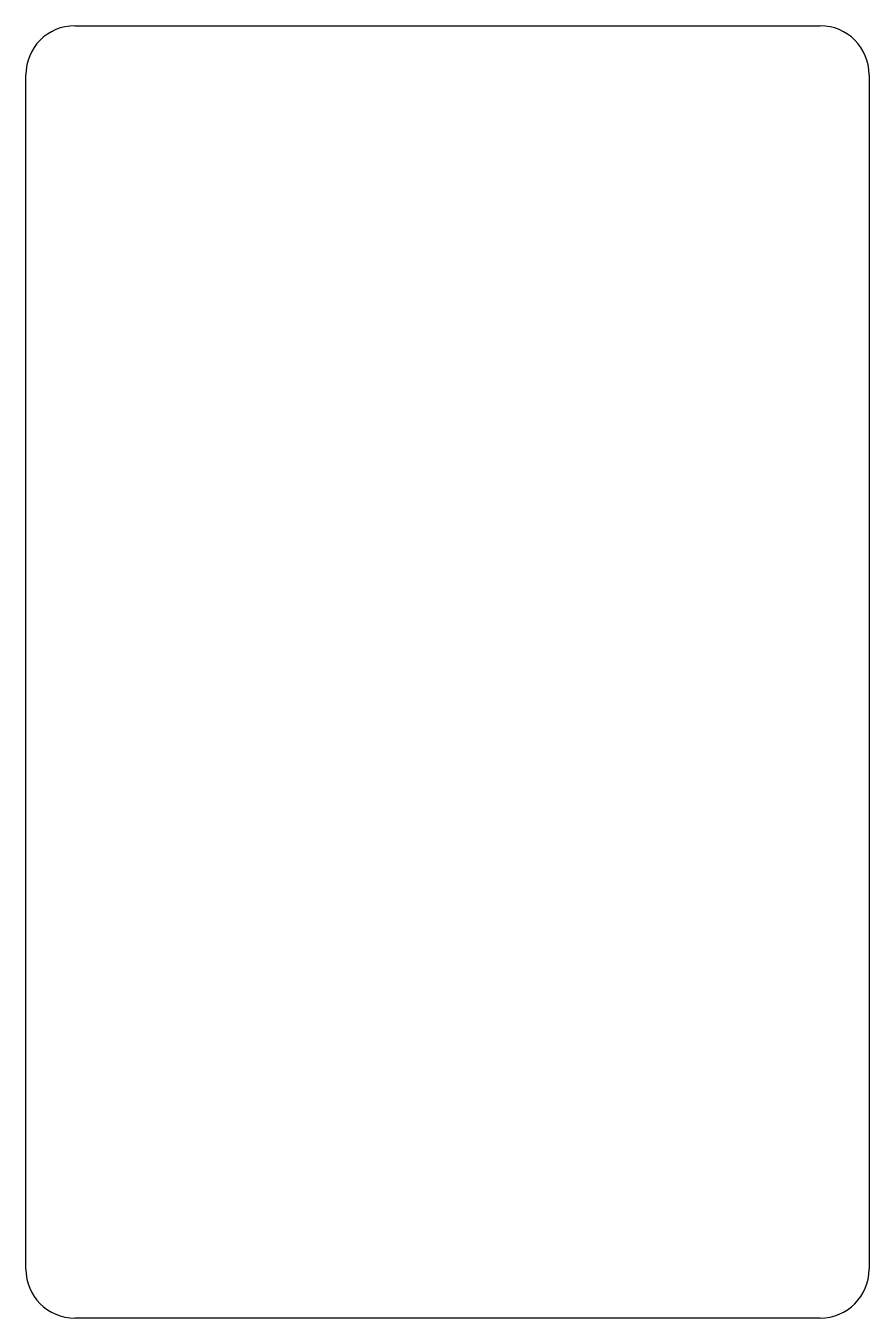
# Model space of a CAD drawing. Header units: millimetres. Extents: x 2624 to 2711, y 1563 to 1695.
import ezdxf

# ---------------------------------------------------------------- set-up
doc = ezdxf.new("R2010")
doc.units = ezdxf.units.MM

msp = doc.modelspace()

# ---------------------------------------------------------------- linework, layer by layer
at = {"color": 0}
for p, q in [((2629.31, 1695.02), (2705.51, 1695.02)), ((2624.31, 1568.02), (2624.31, 1690.02)), ((2710.51, 1690.02), (2710.51, 1568.02)), ((2705.51, 1563.02), (2629.31, 1563.02))]:
    msp.add_line(p, q, dxfattribs=at)
for centre, start, end in [((2629.31, 1690.02), 90, 180), ((2705.51, 1690.02), 0, 90), ((2629.31, 1568.02), 180, 270), ((2705.51, 1568.02), 270, 360)]:
    msp.add_arc(centre, 5, start, end, dxfattribs=at)

doc.saveas('drawing.dxf')
